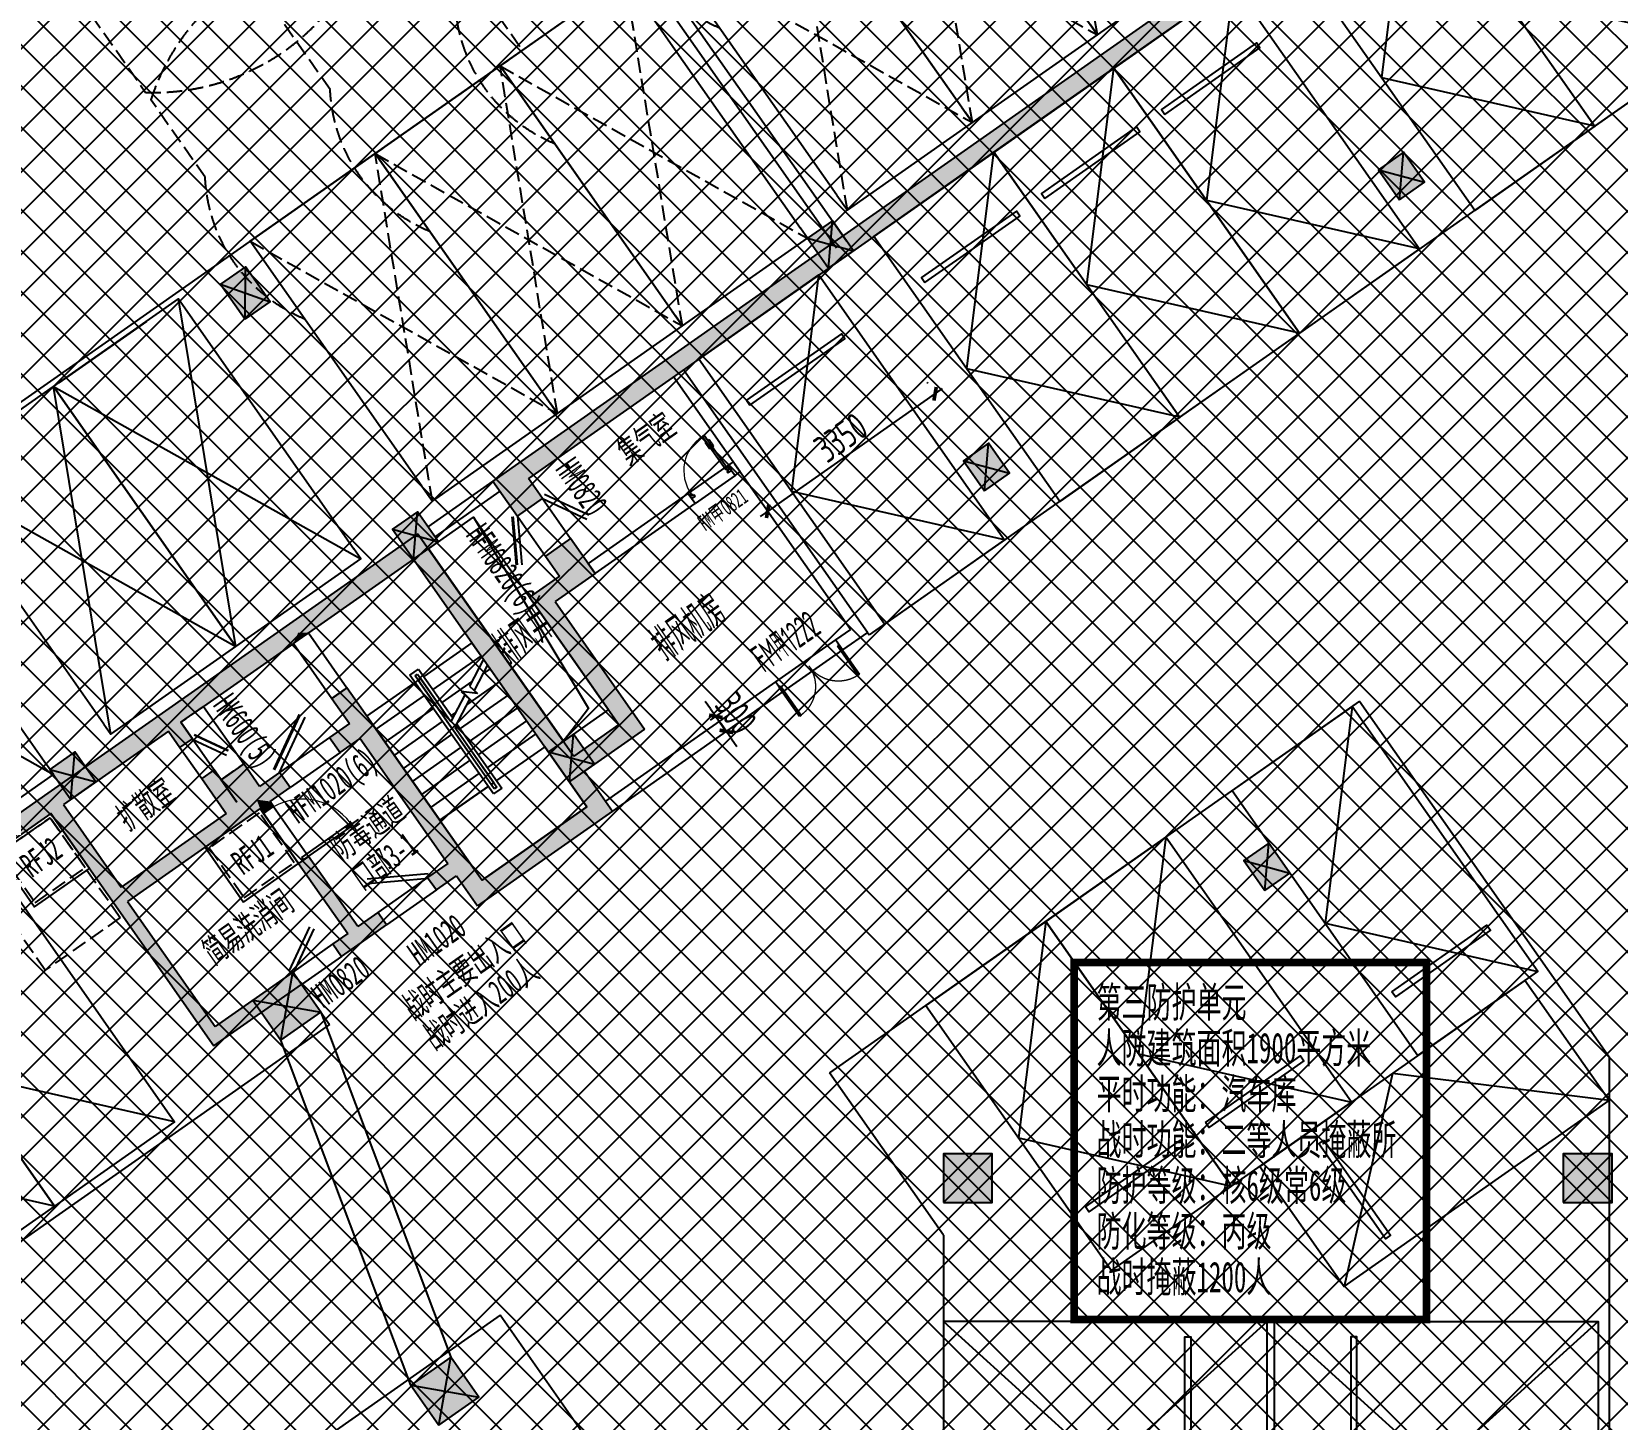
# Model space of a CAD drawing. Header units: millimetres. Extents: x 12325263 to 13848842, y -1463133 to 573208.
# Drawn here: x 12512447 to 12538411, y -1081586 to -1058862 of the extents above; entities that cross this region are included whole.
import ezdxf
from ezdxf.xclip import XClip

# ---------------------------------------------------------------- set-up
doc = ezdxf.new("R2010")
doc.units = ezdxf.units.MM
doc.header["$LTSCALE"] = 1000
doc.header["$XCLIPFRAME"] = 0
doc.linetypes.add('-2F平面$0$DASH', pattern=[0.35, 0.25, -0.1])
doc.linetypes.add('DASH', pattern=[0.35, 0.25, -0.1])
doc.layers.add('-2F平面$0$A-轨迹线', color=8, linetype='Continuous', plot=False)
doc.layers.add('地下室柱网$0$9', color=8, linetype='Continuous', plot=False)
for name, color, linetype in [('-2F平面$0$PARTS-CAR-机械车位', 9, 'Continuous'), ('-2F平面$0$WALL-SHATCH', 8, 'Continuous'), ('-3F平面$0$PARTS-CAR商业', 160, 'Continuous'), ('A-WALL-PATT', 8, 'Continuous'), ('DIM-PUB-4', 3, 'Continuous'), ('DRWD-DOOR', 2, 'Continuous'), ('DRWD-F-TEXT', 142, 'Continuous'), ('PARTS-CAR-机械车位', 9, 'Continuous'), ('PARTS-HOLE', 3, 'Continuous'), ('PUB-TEXT', 7, 'Continuous'), ('PUB_HATCH', 8, 'Continuous'), ('ROAD-LINE', 20, 'Continuous'), ('WALL', 5, 'Continuous'), ('WINDOW_TEXT', 7, 'Continuous'), ('人防墙', 6, 'Continuous'), ('人防门', 60, 'Continuous'), ('人防门编号', 73, 'Continuous'), ('人防集水井', 62, 'Continuous'), ('地下室柱网$0$0q-柱0', 8, 'Continuous'), ('地下室柱网$0$0q-柱填充', 8, 'Continuous')]:
    doc.layers.add(name, color=color, linetype=linetype)
doc.layers.add('人防口部编号', color=2, linetype='Continuous', lineweight=15)
doc.layers.add('人防文字', color=3, linetype='Continuous', lineweight=15)
doc.styles.add('hztxt', font='gbenor.shx', dxfattribs={"width": 0.7, "bigfont": 'gbcbig.shx'})
doc.styles.get("Standard").update_dxf_attribs({"font": 'gbenor.shx', "bigfont": 'gbcbig.shx'})
doc.styles.add('YQ_DIM', font='SUPEROS.SHX', dxfattribs={"width": 0.8, "bigfont": 'HZDX.SHX'})
doc.styles.add('宋体-标注', font='', dxfattribs={"width": 0.6})
doc.styles.add('标注宋体', font='', dxfattribs={"width": 0.6})
doc.styles.get('宋体-标注').set_extended_font_data('SimSun')
doc.styles.get('标注宋体').set_extended_font_data('NSimSun')
doc.dimstyles.new('yq150', dxfattribs={"dimscale": 150, "dimtxt": 3, "dimasz": 1, "dimexe": 1.5, "dimexo": 2, "dimgap": 0.5, "dimtad": 1, "dimdec": 0, "dimdsep": 46, "dimtxsty": 'YQ_DIM', "dimblk": 'adgshgYQTICK', "dimcen": 0, "dimclrd": 256, "dimclre": 256, "dimclrt": 7, "dimadec": 1, "dimazin": 2, "dimtfac": 1, "dimtdec": 0, "dimtix": 1, "dimtmove": 2, "dimatfit": 2, "dimfxl": 1, "dimtolj": 1, "dimtzin": 0, "dimarcsym": 0})

# ---------------------------------------------------------------- blocks, each defined once
blk = doc.blocks.new('asdgafgfasdfagfagasdgagadfgsdhgdRFJ1')
at = {"layer": '人防集水井'}
blk.add_lwpolyline([(-50, -1050), (1050, -1050), (1050, 50), (-50, 50)], close=True, dxfattribs=at)
at = {"layer": '人防集水井', "linetype": 'DASH'}
blk.add_lwpolyline([(0, -1000), (1000, -1000), (1000, 0), (0, 0)], close=True, dxfattribs=at)
at = {"layer": '人防集水井', "style": '标注宋体', "width": 0.6}
blk.add_text('RFJ1', height=400, dxfattribs=at).set_placement((186, -691))
blk = doc.blocks.new('asdgafgfasdfagfagasdgagadfgsdhgdRFJ2')
at = {"layer": '人防集水井'}
blk.add_lwpolyline([(-50, -1050), (1050, -1050), (1050, 50), (-50, 50)], close=True, dxfattribs=at)
at = {"layer": '人防集水井', "linetype": 'DASH'}
for points in [[(2000, -1500), (0, -1500), (0, 0), (2000, 0)], [(0, -1000), (1000, -1000), (1000, 0), (0, 0)]]:
    blk.add_lwpolyline(points, close=True, dxfattribs=at)
at = {"layer": '人防集水井', "style": '宋体-标注', "width": 0.6}
blk.add_text('RFJ2', height=400, rotation=90, dxfattribs=at).set_placement((638, -818))
blk = doc.blocks.new('asdgafgfasdfagfagasdgagadfgsdhgd$DorLib2D$00000001')
for p, q in [((0.45, 0.975), (0.5, 0.975)), ((0.45, 0), (0.45, 0.975)), ((0.5, 0), (0.5, 0.975)), ((0.5, 0), (0.45, 0))]:
    blk.add_line(p, q)
at = {"lineweight": 13}
blk.add_arc((0.475, 0), 0.975, 91.4693, 180, dxfattribs=at)
blk = doc.blocks.new('asdgafgfasdfagfagasdgagadfgsdhgd$DorLib2D$00000190')
at = {"color": 0}
blk.add_line((-0.5, 0.187), (0.366, 0.687), dxfattribs=at)
at = {"color": 0, "const_width": 0.0625}
blk.add_lwpolyline([(-0.562, 0.296), (0.304, 0.796)], dxfattribs=at)
blk = doc.blocks.new('asdgafgfasdfagfagasdgagadfgsdhgd$DorLib2D$00000191')
at = {"color": 0}
blk.add_line((-0.5, 0.15), (0.366, 0.65), dxfattribs=at)
at = {"color": 0, "const_width": 0.05}
blk.add_lwpolyline([(-0.55, 0.237), (0.316, 0.737)], dxfattribs=at)
blk = doc.blocks.new('asdgafgfasdfagfagasdgagadfgsdhgd$DorLib2D$00000179')
at = {"color": 0}
for p, q in [((-0.54, 0.169), (0.326, 0.669)), ((-0.5, 0.1), (0.366, 0.6))]:
    blk.add_line(p, q, dxfattribs=at)
blk = doc.blocks.new('asdgafgfasdfagfagasdgagadfgsdhgd$DorLib2D$00000189')
at = {"color": 0}
for p, q in [((-0.55, 0.212), (0.316, 0.712)), ((-0.5, 0.125), (0.366, 0.625))]:
    blk.add_line(p, q, dxfattribs=at)
blk = doc.blocks.new('asdgafgfasdfagfagasdgagadfgsdhgd$DorLib2D$00000197')
at = {"color": 0}
for p, q in [((-0.5, 0.313), (0.366, 0.813)), ((-0.5, -0.313), (0.366, -0.813)), ((-0.55, -0.399), (0.316, -0.899))]:
    blk.add_line(p, q, dxfattribs=at)
at = {"color": 0, "const_width": 0.0625}
blk.add_lwpolyline([(-0.55, 0.399), (0.316, 0.899)], dxfattribs=at)
blk = doc.blocks.new('asdgafgfasdfagfagasdgagadfgsdhgd$DorLib2D$00000009')
at = {"lineweight": 13}
for p, q in [((0.378, 0.782), (0.378, 0.624)), ((0.489, 0.782), (0.489, 0.624))]:
    blk.add_line(p, q, dxfattribs=at)
for p, q in [((0.413, 0.782), (0.378, 0.782)), ((0.413, 0.905), (0.413, 0.081)), ((0.454, 0.905), (0.413, 0.905)), ((0.454, 0.081), (0.454, 0.905)), ((0.489, 0.782), (0.454, 0.782)), ((0.413, 0.624), (0.378, 0.624)), ((0.489, 0.624), (0.454, 0.624)), ((-0.494, 0.081), (-0.453, 0.081)), ((-0.494, -0.002), (-0.494, 0.081)), ((-0.453, 0.081), (-0.453, 0.039)), ((-0.453, 0.039), (-0.412, 0.039)), ((-0.412, 0.039), (-0.412, -0.002)), ((0.413, 0.081), (0.454, 0.081)), ((0.454, 0.039), (0.413, 0.039)), ((0.413, 0.039), (0.413, -0.002)), ((0.495, 0.081), (0.454, 0.081)), ((0.454, 0.081), (0.454, 0.039)), ((0.495, -0.002), (0.495, 0.081)), ((-0.494, -0.002), (-0.494, -0.002)), ((-0.412, -0.002), (-0.494, -0.002)), ((0.413, -0.002), (0.495, -0.002)), ((0.495, -0.002), (0.495, -0.002))]:
    blk.add_line(p, q)
blk.add_arc((0.372, 0.082), 0.825, 87.134, 180.0717, dxfattribs=at)
blk = doc.blocks.new('asdgafgf20230228-rf2')
at = {"layer": 'PUB_HATCH'}
for points in [[(-27890, 69147), (-27977, 69330), (-51598, 52765), (-51016, 52806), (-27969, 68969)], [(-51598, 52765), (-51196, 52192), (-50787, 52479), (-51016, 52806)], [(-52899, 51486), (-52826, 51904), (-54873, 50468), (-54785, 50285), (-54619, 50280)], [(-52826, 51904), (-52899, 51486), (-50402, 47924), (-50257, 48066), (-50271, 48260)], [(-49925, 51251), (-50327, 51824), (-50737, 51537), (-50507, 51209)], [(-49925, 51251), (-50507, 51209), (-50998, 50865), (-50580, 50791)], [(-50580, 50791), (-50998, 50865), (-49534, 48777), (-49116, 48704)], [(-54785, 50285), (-54873, 50468), (-56592, 49262), (-56546, 49051), (-56338, 49074), (-54864, 50108)], [(-54864, 50108), (-54619, 50280), (-54785, 50285)], [(-53585, 48806), (-53987, 49379), (-54233, 49207), (-53946, 48798), (-53768, 48719)], [(-56546, 49051), (-56592, 49262), (-56961, 49004), (-56859, 48831), (-56707, 48816)], [(-56707, 48816), (-56338, 49074), (-56546, 49051)], [(-56859, 48831), (-56961, 49004), (-58885, 47655), (-58784, 47481), (-58631, 47467), (-56911, 48672)], [(-56911, 48672), (-56722, 48402), (-56517, 48546), (-56707, 48816), (-56859, 48831)], [(-53946, 48798), (-54273, 48568), (-54101, 48322), (-53773, 48552), (-53768, 48719)], [(-53768, 48719), (-53773, 48552), (-52338, 46505), (-52189, 46467), (-52035, 46596), (-53585, 48806)], [(-49116, 48704), (-49534, 48777), (-50271, 48260), (-50257, 48066), (-50099, 48015)], [(-55788, 47506), (-56161, 48038), (-56366, 47895), (-55964, 47321), (-55816, 47343)], [(-55419, 47764), (-55678, 48133), (-56046, 47874), (-55788, 47506), (-55466, 47548)], [(-50257, 48066), (-50402, 47924), (-50057, 47433), (-49639, 47359), (-50099, 48015)], [(-55247, 47519), (-54920, 47748), (-55092, 47994), (-55419, 47764), (-55466, 47548)], [(-58784, 47481), (-58885, 47655), (-69692, 40076), (-69274, 40002), (-58835, 47323)], [(-55466, 47548), (-55788, 47506), (-55816, 47343), (-55697, 47203), (-55411, 47404)], [(-55411, 47404), (-55354, 47322), (-55190, 47437), (-55247, 47519), (-55466, 47548)], [(-58784, 47481), (-58835, 47323), (-57802, 45849), (-57689, 45949), (-57683, 46116), (-58631, 47467)], [(-55816, 47343), (-55964, 47321), (-57683, 46116), (-57689, 45949), (-57581, 45882), (-55697, 47203)], [(-49639, 47359), (-50057, 47433), (-51776, 46227), (-51850, 45809)], [(-53812, 45472), (-54616, 46618), (-54779, 46503), (-53975, 45357), (-53846, 45346)], [(-52338, 46505), (-52666, 46276), (-52522, 46071), (-52194, 46301), (-52189, 46467)], [(-52189, 46467), (-52194, 46301), (-51850, 45809), (-51776, 46227), (-52035, 46596)], [(-57689, 45949), (-57802, 45849), (-56165, 43516), (-56145, 43835), (-57581, 45882)], [(-53750, 45210), (-53341, 45497), (-53484, 45701), (-53812, 45472), (-53846, 45346)], [(-53975, 45357), (-54221, 45185), (-54078, 44980), (-53750, 45210), (-53846, 45346)], [(-56165, 43516), (-54733, 44521), (-54876, 44725), (-56145, 43835)]]:
    blk.add_hatch(color=256, dxfattribs=at).paths.add_polyline_path(points)
at = {"layer": '人防墙'}
for p, q in [((-27977, 69330), (-51598, 52765)), ((-27969, 68969), (-51016, 52806)), ((-47666, 53080), (-47748, 53022)), ((-47748, 53022), (-47633, 52858)), ((-47551, 52916), (-47666, 53080)), ((-51598, 52765), (-51196, 52192)), ((-50787, 52479), (-51016, 52806)), ((-47633, 52858), (-47551, 52916)), ((-51196, 52192), (-50787, 52479)), ((-48403, 52563), (-50040, 51414)), ((-48288, 52399), (-48403, 52563)), ((-49925, 51251), (-48288, 52399)), ((-52826, 51904), (-54873, 50468)), ((-52826, 51904), (-50271, 48260)), ((-50327, 51824), (-50737, 51537)), ((-49925, 51251), (-50327, 51824)), ((-52899, 51486), (-54619, 50280)), ((-52899, 51486), (-50402, 47924)), ((-50737, 51537), (-50507, 51209)), ((-50040, 51414), (-49925, 51251)), ((-50507, 51209), (-50998, 50865)), ((-49925, 51251), (-50580, 50791)), ((-50998, 50865), (-49534, 48777)), ((-50580, 50791), (-49116, 48704)), ((-54873, 50468), (-56592, 49262)), ((-54864, 50108), (-54619, 50280)), ((-54864, 50108), (-56338, 49074)), ((-53987, 49379), (-54233, 49207)), ((-53585, 48806), (-53987, 49379)), ((-56592, 49262), (-56961, 49004)), ((-56707, 48816), (-56338, 49074)), ((-54233, 49207), (-53946, 48798)), ((-56961, 49004), (-58885, 47655)), ((-56707, 48816), (-56707, 48816)), ((-56517, 48546), (-56707, 48816)), ((-56911, 48672), (-58631, 47467)), ((-56911, 48672), (-56722, 48402)), ((-53946, 48798), (-54273, 48568)), ((-54273, 48568), (-54101, 48322)), ((-54101, 48322), (-53773, 48552)), ((-53773, 48552), (-52338, 46505)), ((-53585, 48806), (-52035, 46596)), ((-49534, 48777), (-50271, 48260)), ((-49116, 48704), (-50099, 48015)), ((-56722, 48402), (-56517, 48546)), ((-56161, 48038), (-56366, 47895)), ((-55788, 47506), (-56161, 48038)), ((-55678, 48133), (-56046, 47874)), ((-55419, 47764), (-55678, 48133)), ((-56366, 47895), (-55964, 47321)), ((-56046, 47874), (-55788, 47506)), ((-55092, 47994), (-55419, 47764)), ((-54920, 47748), (-55092, 47994)), ((-50402, 47924), (-50057, 47433)), ((-50099, 48015), (-49639, 47359)), ((-58885, 47655), (-69692, 40076)), ((-55247, 47519), (-54920, 47748)), ((-55190, 47437), (-55247, 47519)), ((-58835, 47323), (-69274, 40002)), ((-58835, 47323), (-57802, 45849)), ((-58631, 47467), (-57683, 46116)), ((-55964, 47321), (-57683, 46116)), ((-55788, 47506), (-55788, 47506)), ((-55411, 47404), (-55697, 47203)), ((-55411, 47404), (-55354, 47322)), ((-55354, 47322), (-55190, 47437)), ((-49639, 47359), (-51850, 45809)), ((-50057, 47433), (-51776, 46227)), ((-55697, 47203), (-57581, 45882)), ((-54616, 46618), (-54779, 46503)), ((-54779, 46503), (-53975, 45357)), ((-53812, 45472), (-54616, 46618)), ((-52338, 46505), (-52666, 46276)), ((-52035, 46596), (-51776, 46227)), ((-52666, 46276), (-52522, 46071)), ((-52522, 46071), (-52194, 46301)), ((-52194, 46301), (-51850, 45809)), ((-57802, 45849), (-56165, 43516)), ((-57581, 45882), (-56145, 43835)), ((-53484, 45701), (-53812, 45472)), ((-53341, 45497), (-53484, 45701)), ((-53750, 45210), (-53341, 45497)), ((-53975, 45357), (-54221, 45185)), ((-54221, 45185), (-54078, 44980)), ((-54078, 44980), (-53750, 45210)), ((-54876, 44725), (-56145, 43835)), ((-54733, 44521), (-54876, 44725)), ((-56165, 43516), (-54733, 44521))]:
    blk.add_line(p, q, dxfattribs=at)
at = {"layer": '人防文字', "const_width": 125, "elevation": 0}
blk.add_lwpolyline([(-42081, 44880), (-36309, 44880), (-36309, 39033), (-42081, 39033)], close=True, dxfattribs=at)
at = {"layer": '人防门'}
for p, q in [((-47748, 53022, 0), (-48403, 52563, 0)), ((-47633, 52858, 0), (-48288, 52399, 0)), ((-50787, 52479, 0), (-50327, 51824, 0)), ((-51196, 52192, 0), (-50737, 51537, 0)), ((-54619, 50280, 0), (-53987, 49379, 0)), ((-51940, 50118), (-52730, 49564)), ((-51940, 50118), (-51750, 49847)), ((-54864, 50108, 0), (-54233, 49207, 0)), ((-51791, 49905), (-52581, 49351)), ((-52956, 49589), (-52817, 49687)), ((-52872, 49575), (-52831, 49603)), ((-52831, 49603), (-52288, 48828)), ((-52817, 49687), (-52256, 48888)), ((-51750, 49847), (-51983, 49406)), ((-51686, 49755), (-51907, 49336)), ((-51642, 49693), (-51764, 49607)), ((-51686, 49755), (-50746, 48415)), ((-53660, 48913), (-52870, 49467)), ((-51589, 47641), (-52956, 49589)), ((-51575, 47724), (-52872, 49575)), ((-52780, 49530), (-52821, 49501)), ((-51626, 47798), (-52821, 49501)), ((-52780, 49530), (-52288, 48828)), ((-51944, 49481), (-52432, 49138)), ((-51493, 49480), (-52030, 49103)), ((-51983, 49406), (-51852, 49285)), ((-56338, 49074, 0), (-55678, 48133, 0)), ((-53510, 48700), (-52720, 49254)), ((-52057, 49265), (-52288, 48828)), ((-51981, 49195), (-52223, 48736)), ((-51343, 49267), (-52133, 48713)), ((-51852, 49285), (-52118, 49322)), ((-52118, 49322), (-51981, 49195)), ((-56707, 48816, 0), (-56046, 47874, 0)), ((-52465, 47210), (-53660, 48913)), ((-53361, 48487), (-52571, 49041)), ((-53212, 48274), (-52422, 48828)), ((-52209, 48977), (-52283, 48926)), ((-51194, 49054), (-51984, 48500)), ((-51045, 48841), (-51835, 48287)), ((-54273, 48568, 0), (-55092, 47994, 0)), ((-53063, 48061), (-52272, 48615)), ((-52223, 48736), (-51585, 47827)), ((-52223, 48736), (-51534, 47753)), ((-52192, 48796), (-51450, 47738)), ((-50895, 48628), (-51685, 48074)), ((-56722, 48402, 10), (-56366, 47895, 10)), ((-56517, 48546, 10), (-56161, 48038, 10)), ((-54101, 48322, 0), (-54920, 47748, 0)), ((-52913, 47848), (-52123, 48402)), ((-50746, 48415), (-51536, 47861)), ((-50746, 48415), (-51536, 47861)), ((-50057, 47433), (-50746, 48415)), ((-52764, 47635), (-51974, 48189)), ((-52615, 47422), (-51825, 47976)), ((-51585, 47827), (-51626, 47798)), ((-52465, 47210), (-51675, 47764)), ((-51675, 47764), (-52465, 47210)), ((-51450, 47738), (-51589, 47641)), ((-51534, 47753), (-51575, 47724)), ((-55354, 47322, 0), (-54779, 46503, 0)), ((-55190, 47437, 0), (-54616, 46618, 0)), ((-51776, 46227), (-50057, 47433)), ((-52465, 47210), (-51776, 46227)), ((-52666, 46276, 10), (-53484, 45701, 10)), ((-52522, 46071, 10), (-53341, 45497, 10)), ((-54221, 45185, 0), (-54876, 44725, 0)), ((-54078, 44980, 0), (-54733, 44521, 0))]:
    blk.add_line(p, q, dxfattribs=at)
at = {"layer": '人防门', "linetype": 'DASH'}
for p, q in [((-54619, 50280), (-54864, 50108)), ((-54233, 49207), (-53987, 49379)), ((-56338, 49074), (-56707, 48816)), ((-56046, 47874), (-55678, 48133))]:
    blk.add_line(p, q, dxfattribs=at)
at = {"layer": '人防门'}
for name, p, xscale, yscale, zscale, rotation in [('asdgafgfasdfagfagasdgagadfgsdhgd$DorLib2D$00000009', (-48018, 52711), -800, -800, 200, 215.0412492576542), ('asdgafgfasdfagfagasdgagadfgsdhgd$DorLib2D$00000197', (-50762, 52008), 800, -800, 500, 305.041249284882), ('asdgafgfasdfagfagasdgagadfgsdhgd$DorLib2D$00000190', (-56441, 48220), 620, 620, 250, 305.0417285587642), ('asdgafgfasdfagfagasdgagadfgsdhgd$DorLib2D$00000191', (-54596, 48158), -1000, -1000, 300, 215.0412493487322), ('asdgafgfasdfagfagasdgagadfgsdhgd$DorLib2D$00000001', (-54985, 46970), 1000, 1000, 200, 305.0417285636223), ('asdgafgfasdfagfagasdgagadfgsdhgd$DorLib2D$00000179', (-53003, 45886), 1000, -1000, 250, 215.0412493509886), ('asdgafgfasdfagfagasdgagadfgsdhgd$DorLib2D$00000189', (-54477, 44853), -800, -800, 250, 215.0412493509166)]:
    blk.add_blockref(name, p, dxfattribs=dict(at, xscale=xscale, yscale=yscale, zscale=zscale, rotation=rotation))
at = {"layer": '人防集水井'}
for name, p, rotation in [('asdgafgfasdfagfagasdgagadfgsdhgdRFJ2', (-58847, 47253, 0), 305.0412493576185), ('asdgafgfasdfagfagasdgagadfgsdhgdRFJ1', (-56242, 46760, 0), 35.04124933364147)]:
    blk.add_blockref(name, p, dxfattribs=dict(at, rotation=rotation))
at = {"layer": 'WINDOW_TEXT', "style": '标注宋体', "width": 0.6}
for s, height, p in [('0821', 264.3, (-47753, 52197)), ('FM', 264.3, (-48125, 51936)), ('甲', 264, (-47939, 52067))]:
    blk.add_text(s, height=height, rotation=35.0412, dxfattribs=at).set_placement(p)
at = {"layer": '人防口部编号', "style": '标注宋体', "width": 0.6}
blk.add_text('口部3-1', height=400, rotation=35.0412, dxfattribs=at).set_placement((-53735, 46051, 0))
at = {"layer": '人防文字', "style": '标注宋体', "width": 0.6}
for s, height, rotation, p in [('集气室', 400, 35.0412, (-49375, 53019, 0)), ('扩散室', 400, 35.0412, (-57572, 47033, 0)), ('防毒通道', 400, 35.0412, (-54079, 46543, 0)), ('简易洗消间', 400, 35.0412, (-56169, 44835, 0)), ('战时主要出入口', 400, 35.0412, (-52899, 43929, 0)), ('战时进入200人', 400, 35.0412, (-52555, 43438, 0)), ('第三防护单元', 500, 359.9999, (-41713, 43982, 0)), ('人防建筑面积1900平方米', 500, 359.9999, (-41713, 43232, 0)), ('平时功能：汽车库', 500, 359.9999, (-41713, 42482, 0)), ('战时功能：二等人员掩蔽所', 500, 359.9999, (-41713, 41732, 0)), ('防护等级：核6级常6级', 500, 359.9999, (-41713, 40982, 0)), ('防化等级：丙级', 500, 359.9999, (-41713, 40232, 0)), ('战时掩蔽1200人', 500, 359.9999, (-41713, 39482, 0))]:
    blk.add_text(s, height=height, rotation=rotation, dxfattribs=at).set_placement(p)
at = {"layer": '人防门编号', "style": '标注宋体', "width": 0.6}
for s, rotation, p in [('HM0820', 305.0406, (-50586, 52961, 0)), ('HFM0820(6)', 305.0406, (-52052, 51879, 0)), ('HK600(5)', 305.0419, (-56193, 49095, 0)), ('HFM1020(6)', 35.0412, (-54791, 47143, 0)), ('HM1020', 35.0412, (-52805, 44807, 0)), ('HM0820', 35.0412, (-54378, 44123, 0))]:
    blk.add_text(s, height=400, rotation=rotation, dxfattribs=at).set_placement(p)
blk = doc.blocks.new('adgshg13--2F平面$0$A$C7F010FC0')
at = {"layer": '-2F平面$0$WALL-SHATCH'}
h = blk.add_hatch(color=256, dxfattribs=at)
h.dxf.hatch_style = 1
h.paths.add_polyline_path([(-60384, -16881), (-763, 197), (12588, -13153), (12588, -157996), (-162965, -188820), (-171262, -180523), (-171262, -31311), (-150707, -10756), (-131860, -7981), (-99162, -7981), (-99162, -4981), (-76620, -4981), (-70108, -16881)], flags=16)
h.paths.add_polyline_path([(-60091, -16381), (-647, 647), (12988, -12988), (12988, -158332), (-163101, -189250), (-171662, -180689), (-171662, -31145), (-150778, -10261), (-131897, -7481), (-99562, -7481), (-99562, -4581), (-76366, -4581), (-69908, -16381)])
blk = doc.blocks.new('adgshg13-$DorLib2D$00000002')
for p, q in [((-0.5, 0), (-0.5, 0.4875)), ((-0.475, 0.4875), (-0.5, 0.4875)), ((-0.475, 0), (-0.475, 0.4875)), ((0.475, 0), (0.475, 0.4875)), ((0.475, 0.4875), (0.5, 0.4875)), ((0.5, 0), (0.5, 0.4875)), ((-0.5, 0), (-0.475, 0)), ((0.5, 0), (0.475, 0))]:
    blk.add_line(p, q)
at = {"lineweight": 13}
for centre, start, end in [((-0.4875, 0), 0, 88.53072), ((0.4875, 0), 91.46928, 180)]:
    blk.add_arc(centre, 0.4875, start, end, dxfattribs=at)
blk = doc.blocks.new('adgshgbj--2F平面$0$报建车道-2')
at = {"layer": 'ROAD-LINE'}
for p, q in [((125481, -49435), (84433, -90482)), ((50245, -108973), (108550, -50668)), ((92530, -90164), (85034, -97659)), ((92530, -90164), (97561, -95196)), ((84398, -90447), (84433, -90482)), ((97561, -95196), (101216, -116011)), ((87330, -99955), (85034, -97659)), ((76655, -98119), (76832, -98296)), ((76832, -98296), (71322, -103805)), ((87330, -99955), (91812, -125480)), ((80407, -102499), (75499, -107407)), ((82573, -104665), (80407, -102499))]:
    blk.add_line(p, q, dxfattribs=at)
blk = doc.blocks.new('adgshgYQTICK')
blk.add_line((-1, 0), (1, 0))
at = {"const_width": 0.4}
blk.add_lwpolyline([(0.53, 0.53), (-0.53, -0.53)], dxfattribs=at)
blk = doc.blocks.new('*D1123')
at = {"layer": 'Defpoints', "color": 0, "transparency": 16777216}
for p in [(471747, 108384), (472247, 108459), (471960, 108171)]:
    blk.add_point(p, dxfattribs=at)
at = {"layer": 'DIM-PUB-4', "lineweight": -2, "transparency": 16777216}
for p, q in [((471929, 108777), (471823, 108883)), ((471960, 108596), (472194, 108830)), ((472035, 108671), (472247, 108459)), ((472172, 108384), (472406, 108618)), ((472353, 108353), (472459, 108247))]:
    blk.add_line(p, q, dxfattribs=at)
at = {"layer": 'DIM-PUB-4', "lineweight": -2, "transparency": 16777216, "xscale": 150, "yscale": 150, "zscale": 150}
for p, rotation in [((472035, 108671), 315.0000001489074), ((472247, 108459), 135.0000001489074)]:
    blk.add_blockref('adgshgYQTICK', p, dxfattribs=dict(at, rotation=rotation))
at = {"layer": 'DIM-PUB-4', "color": 7, "transparency": 16777216, "insert": (472353, 108777), "char_height": 450, "attachment_point": 5, "rotation": 315, "style": 'YQ_DIM'}
blk.add_mtext('\\A1;300', dxfattribs=at)
blk = doc.blocks.new('*D1124')
at = {"layer": 'Defpoints', "color": 0, "transparency": 16777216}
for p in [(474658, 114495), (474725, 114428), (472357, 112059)]:
    blk.add_point(p, dxfattribs=at)
at = {"layer": 'DIM-PUB-4', "lineweight": -2, "transparency": 16777216}
for p, q in [((474513, 114640), (474499, 114654)), ((472396, 112232), (474552, 114389)), ((472144, 112271), (472130, 112285))]:
    blk.add_line(p, q, dxfattribs=at)
at = {"layer": 'DIM-PUB-4', "lineweight": -2, "transparency": 16777216, "xscale": 150, "yscale": 150, "zscale": 150}
for p, rotation in [((474658, 114495), 44.99999999742921), ((472290, 112126), 224.9999999974291)]:
    blk.add_blockref('adgshgYQTICK', p, dxfattribs=dict(at, rotation=rotation))
at = {"layer": 'DIM-PUB-4', "color": 7, "transparency": 16777216, "insert": (473262, 113523), "char_height": 450, "attachment_point": 5, "rotation": 45, "style": 'YQ_DIM'}
blk.add_mtext('\\A1;3350', dxfattribs=at)
blk = doc.blocks.new('adgshg-2F平面$0$CAR-机械车位')
for p, q in [((2500, 5200), (0, 0)), ((2500, 0), (0, 5200))]:
    blk.add_line(p, q)
at = {"color": 8}
blk.add_line((642, 5200), (2392, 5200), dxfattribs=at)
for points in [[(2500, 200), (2500, 5200), (0, 5200), (0, 200)], [(2500, 200), (2500, 0), (0, 0), (0, 200)]]:
    blk.add_lwpolyline(points)
blk = doc.blocks.new('adgshg一期二层')
at = {"layer": 'PARTS-CAR-机械车位', "xscale": -1, "rotation": 44.99999997633157}
for p in [(29217, 2519), (27449, 752), (24868, -1829)]:
    blk.add_blockref('adgshg-2F平面$0$CAR-机械车位', p, dxfattribs=at)
blk = doc.blocks.new('adgshg2qbj-syc-bj-13-CAR-4')
blk.add_lwpolyline([(-1200, 0), (1200, 0), (1200, -5300), (-1200, -5300)], close=True)
blk.add_lwpolyline([(1200, -5300), (-1200, -2650), (1200, 0)])
at = {"extrusion": (-0.000447791, -3.39717e-15, 1), "elevation": -1}
blk.add_lwpolyline([(-950, -1350), (950, -1350), (950, -1250), (-950, -1250)], close=True, dxfattribs=at)
blk = doc.blocks.new('adgshg2qbj-syc-bj-13-CAR-14')
blk.add_lwpolyline([(0, -200), (2400, -200), (2400, -5500), (0, -5500)], close=True)
blk.add_lwpolyline([(2400, -5500), (0, -2850), (2400, -200)])
at = {"extrusion": (-0.000447791, -3.39708e-15, 1), "elevation": -1}
blk.add_lwpolyline([(250, -1300), (2150, -1300), (2150, -1200), (250, -1200)], close=True, dxfattribs=at)
blk = doc.blocks.new('adgshg2qbj-bj-13--2F平面$0$CAR-机械车位')
at = {"layer": '-2F平面$0$A-轨迹线', "color": 251, "linetype": '-2F平面$0$DASH'}
blk.add_lwpolyline([(2500, 3643, 0.290247), (2500, 6480), (2500, 8022, 0.450414), (-2949, 6924), (-2949, 5200), (0, 5200)], format="xyb", dxfattribs=at)
at = {"linetype": '-2F平面$0$DASH'}
for p, q in [((2500, 5200), (0, 0)), ((2500, 0), (0, 5200))]:
    blk.add_line(p, q, dxfattribs=at)
for p, q in [((2500, 5200), (0, 5200)), ((0, 5200), (0, 200)), ((2500, 300), (2500, 5200))]:
    blk.add_line(p, q)
blk.add_lwpolyline([(2500, 300), (2500, 0), (0, 0), (0, 200)])
blk = doc.blocks.new('*U494')
at = {"layer": '地下室柱网$0$0q-柱0'}
blk.add_lwpolyline([(-250, -350), (250, -350), (250, 350), (-250, 350)], close=True, dxfattribs=at)
at = {"layer": '地下室柱网$0$0q-柱填充'}
blk.add_solid([(-250, 350), (250, 350), (-250, -350), (250, -350)], dxfattribs=at)
at = {"layer": '地下室柱网$0$9'}
for p, q in [((-250, 350), (250, -350)), ((-250, -350), (250, 350))]:
    blk.add_line(p, q, dxfattribs=at)
blk = doc.blocks.new('*U491')
at = {"layer": '地下室柱网$0$0q-柱0'}
blk.add_lwpolyline([(-250, -300), (250, -300), (250, 300), (-250, 300)], close=True, dxfattribs=at)
at = {"layer": '地下室柱网$0$0q-柱填充'}
blk.add_solid([(-250, 300), (250, 300), (-250, -300), (250, -300)], dxfattribs=at)
at = {"layer": '地下室柱网$0$9'}
for p, q in [((-250, 300), (250, -300)), ((-250, -300), (250, 300))]:
    blk.add_line(p, q, dxfattribs=at)
blk = doc.blocks.new('*U495')
at = {"layer": '地下室柱网$0$0q-柱0'}
blk.add_lwpolyline([(-400, -400), (400, -400), (400, 400), (-400, 400)], close=True, dxfattribs=at)
at = {"layer": '地下室柱网$0$0q-柱填充'}
blk.add_solid([(-400, 400), (400, 400), (-400, -400), (400, -400)], dxfattribs=at)
at = {"layer": '地下室柱网$0$9'}
for p, q in [((-400, 400), (400, -400)), ((-400, -400), (400, 400))]:
    blk.add_line(p, q, dxfattribs=at)
blk = doc.blocks.new('A$C2A3E77E8')
at = {"layer": 'DRWD-DOOR', "color": 2}
for p, q in [((473748.5, 110243.1), (472900, 109394.5)), ((473889.9, 110101.6), (473041.4, 109253.1))]:
    blk.add_line(p, q, dxfattribs=at)
at = {"layer": 'PARTS-HOLE', "linetype": 'Continuous'}
blk.add_lwpolyline([(470283.5, 108475.5), (469647.1, 107839.1), (466924.7, 110561.4), (467561.1, 111197.8)], close=True, dxfattribs=at)
blk.add_lwpolyline([(467561.1, 111197.8), (469960.1, 108439.9), (469647.1, 107839.1)], dxfattribs=at)
at = {"layer": 'WALL'}
for p, q in [((468798.5, 120708.5), (472793.8, 116713.3)), ((469010.7, 120213.6), (472652.3, 116571.9)), ((471591.6, 112824.2), (470389.6, 114026.3)), ((474243.5, 110455.2), (470531, 114167.7)), ((473960.6, 110455.2), (471627, 112788.8)), ((467773.3, 111834.3), (466854.1, 110915)), ((467914.7, 111692.8), (466995.5, 110773.6)), ((473960.6, 110455.2), (473748.5, 110243.1)), ((474243.5, 110455.2), (473889.9, 110101.6)), ((473889.9, 110101.6), (473748.5, 110243.1)), ((472900, 109394.5), (470495.9, 106990.4)), ((473041.4, 109253.1), (472900, 109394.5)), ((473041.4, 109253.1), (470637.3, 106849))]:
    blk.add_line(p, q, dxfattribs=at)
at = {"layer": '地下室柱网$0$9'}
for p, q in [((466500.5, 102783.3), (469576.4, 97586.1)), ((469010.7, 97020.4), (465934.8, 102217.6))]:
    blk.add_line(p, q, dxfattribs=at)
at = {"layer": '-2F平面$0$PARTS-CAR-机械车位', "xscale": -1, "rotation": 44.99999997633154}
for p in [(478026.3, 122511.6), (476258.6, 120743.8), (474490.8, 118976.1), (472157.4, 116642.6), (470389.6, 114874.8), (468621.8, 113107.1)]:
    blk.add_blockref('adgshg2qbj-bj-13--2F平面$0$CAR-机械车位', p, dxfattribs=at)
at = {"layer": '-2F平面$0$PARTS-CAR-机械车位', "rotation": 225.000000015619}
for p in [(458934.5, 126330), (457166.7, 124562.2)]:
    blk.add_blockref('adgshg2qbj-bj-13--2F平面$0$CAR-机械车位', p, dxfattribs=at)
at = {"layer": '-3F平面$0$PARTS-CAR商业'}
for name, p, rotation in [('adgshg2qbj-syc-bj-13-CAR-14', (482345.6, 126265.1), 45), ('adgshg2qbj-syc-bj-13-CAR-14', (480648.5, 124568.1), 45), ('adgshg2qbj-syc-bj-13-CAR-14', (478951.6, 122871.2), 45), ('adgshg2qbj-syc-bj-13-CAR-14', (476476.6, 120396.2), 45), ('adgshg2qbj-syc-bj-13-CAR-14', (474779.5, 118699.1), 45), ('adgshg2qbj-syc-bj-13-CAR-14', (473082.6, 117002.2), 45), ('adgshg2qbj-syc-bj-13-CAR-14', (470607.6, 114527.2), 45), ('adgshg2qbj-syc-bj-13-CAR-14', (458869.6, 102789.2), 45), ('adgshg2qbj-syc-bj-13-CAR-14', (457172.6, 101092.1), 45), ('adgshg2qbj-syc-bj-13-CAR-4', (482966.5, 99308.2), 99.95851910077668)]:
    blk.add_blockref(name, p, dxfattribs=dict(at, rotation=rotation))
for name, p, xscale, rotation in [('adgshg2qbj-syc-bj-13-CAR-14', (484461, 105046), -1.000000000000001, 225.0000000088703), ('adgshg2qbj-syc-bj-13-CAR-14', (481824.8, 102409.9), -1.000000000000001, 225.0000000088703), ('adgshg2qbj-syc-bj-13-CAR-14', (481944, 102811.9), -1.000000000000001, 135.0000000088702), ('adgshg2qbj-syc-bj-13-CAR-14', (480127.8, 100712.8), -1.000000000000001, 225.0000000088703), ('adgshg2qbj-syc-bj-13-CAR-4', (482848.1, 99287.4), -1.000000000000002, 279.9590294404819)]:
    blk.add_blockref(name, p, dxfattribs=dict(at, xscale=xscale, rotation=rotation))
for name, p in [('adgshg一期二层', (436647, 107688.7)), ('adgshgbj--2F平面$0$报建车道-2', (389845.5, 200902.2))]:
    blk.add_blockref(name, p)
for name, p, rotation in [('*U491', (481561.9, 119329.6), 45), ('*U491', (472546.3, 116607.2), 45), ('*U494', (463247.8, 114167.7), 45), ('*U491', (475692.9, 113460.6), 45), ('*U491', (466677.3, 110738.3), 45), ('*U491', (481349.7, 107803.8), 45), ('*U491', (469823.9, 107591.6), 45), ('*U491', (461833.6, 105894.6), 45), ('*U495', (487403.1, 103691.5), 9.958774256191964), ('*U495', (465934.8, 102783.3), 45), ('*U495', (477408, 101936.5), 9.958774256191964), ('*U495', (469576.4, 97020.4), 45)]:
    blk.add_blockref(name, p, dxfattribs=dict(rotation=rotation))
at = {"layer": 'DRWD-DOOR', "color": 2, "xscale": -1200, "yscale": 1200, "zscale": -1600, "rotation": 224.9999915168318}
blk.add_blockref('adgshg13-$DorLib2D$00000002', (473395, 109748.1), dxfattribs=at)
at = {"layer": 'WALL', "color": 1}
blk.add_blockref('adgshg13--2F平面$0$A$C7F010FC0', (561507.9, 205483.1), dxfattribs=at)
at = {"layer": 'DRWD-F-TEXT', "width": 0.6}
blk.add_text('FM甲1222', height=450, rotation=45.00001, dxfattribs=at).set_placement((472692.2, 109504.9))
at = {"layer": 'PUB-TEXT', "color": 7, "style": 'hztxt', "width": 0.8}
for s, p in [('排风机房', (471083.4, 109393.3)), ('排风井', (468561.5, 108890.3))]:
    blk.add_text(s, height=550, rotation=44.8048, dxfattribs=at).set_placement(p)
at = {"layer": 'DIM-PUB-4'}
for base, p1, p2, angle, picture, middle in [((474658.4, 114495.1), (472356.6, 112059.3), (474725.4, 114428.1), 45, '*D1124', (473261.8, 113522.8)), ((472247.1, 108458.8), (471747.4, 108383.8), (471959.8, 108171.5), 315, '*D1123', (472353.1, 108777.1))]:
    dim = blk.add_linear_dim(base=base, p1=p1, p2=p2, angle=angle, dimstyle='yq150', dxfattribs=at)
    dim.commit()
    dim.dimension.update_dxf_attribs({"geometry": picture, "text_midpoint": middle, "dimtype": 129})

msp = doc.modelspace()

# ---------------------------------------------------------------- hatches: boundary and pattern name
at = {"layer": 'A-WALL-PATT'}
h = msp.add_hatch(dxfattribs=at)
h.set_pattern_fill('ANSI37', color=252, scale=300)
h.set_pattern_definition([(45, (0, 0), (-336.759605, 336.759605), []), (135, (0, 0), (-336.759605, -336.759605), [])])
h.paths.add_polyline_path([(12564696.8, -1148386.8), (12504241.6, -1148387), (12504241.6, -1033958), (12634041.3, -1033958), (12627844.5, -1069250.3), (12616665.5, -1067287.4), (12616902.5, -1065937.9), (12610631.1, -1064836.8), (12604673.6, -1064836.8), (12597896.8, -1064836.8), (12597896.8, -1060786.8), (12593492.1, -1060786.8), (12590496.8, -1060786.8), (12590496.8, -1069586.9), (12575796.8, -1069586.9), (12575796.8, -1059986.8), (12574896.8, -1059986.8), (12574896.8, -1057336.8), (12570296.8, -1057336.8), (12570296.8, -1055286.8), (12568296.8, -1055286.8), (12568296.8, -1060086.8), (12564596.6, -1060086.8), (12564596.6, -1069486.8), (12564696.9, -1069486.8), (12564696.8, -1097986.8), (12567296.8, -1097986.8), (12567296.8, -1105536.8), (12565696.8, -1105536.8), (12565696.8, -1113036.8), (12564696.8, -1113036.8)])

# ---------------------------------------------------------------- block references
ref = msp.add_blockref('A$C2A3E77E8', (12039933.3, -1095474.8), dxfattribs=dict(rotation=350.0412492537527))
XClip(ref).set_block_clipping_path([(574517.6328491271, 127502.2367430634), (563167.6328490991, 127502.2228846755), (563167.6311767455, 128872.3654828509), (556800.2987149898, 128872.35771109), (544257.8770271596, 126670.0996581088), (543557.4714692105, 130659.0804795903), (536268.9804626536, 129379.331731239), (537790.8662453052, 120711.8038626132), (523312.3703787625, 118169.6006707186), (521652.1357429288, 127625.0713569671), (520765.6618171427, 127469.4202569119), (520307.3778515682, 130079.4678951118), (515776.700237589, 129283.9687092729), (515422.1926091146, 131303.0932199814), (513452.2958014049, 130957.2097736297), (514282.4182554409, 126229.4878651481), (510637.9919826575, 125589.577113275), (512263.534631284, 116331.1783077423), (512362.3527807724, 116348.529120174), (517291.1072248165, 88278.0145814414), (519851.8954271879, 88727.6234641299), (522454.6248882134, 73904.4148362107), (519893.7906026859, 73454.7686835658), (526007.3042119928, 38637.452739819), (480033.7029030509, 30565.0258553012), (466439.1866319198, 28317.0522398334), (446673.6220214516, 140886.9888556413), (578014.3726615645, 163948.422490485), (584117.7942495663, 129187.8787387202)])
at = {"layer": '人防墙'}
ref = msp.add_blockref('asdgafgf20230228-rf2', (12571596.8, -1118986.7), dxfattribs=at)
XClip(ref).set_block_clipping_path([(-67355.290652331, -38121.2847742999), (65994.7093476802, 85028.7152257001)])

doc.saveas('drawing.dxf')
